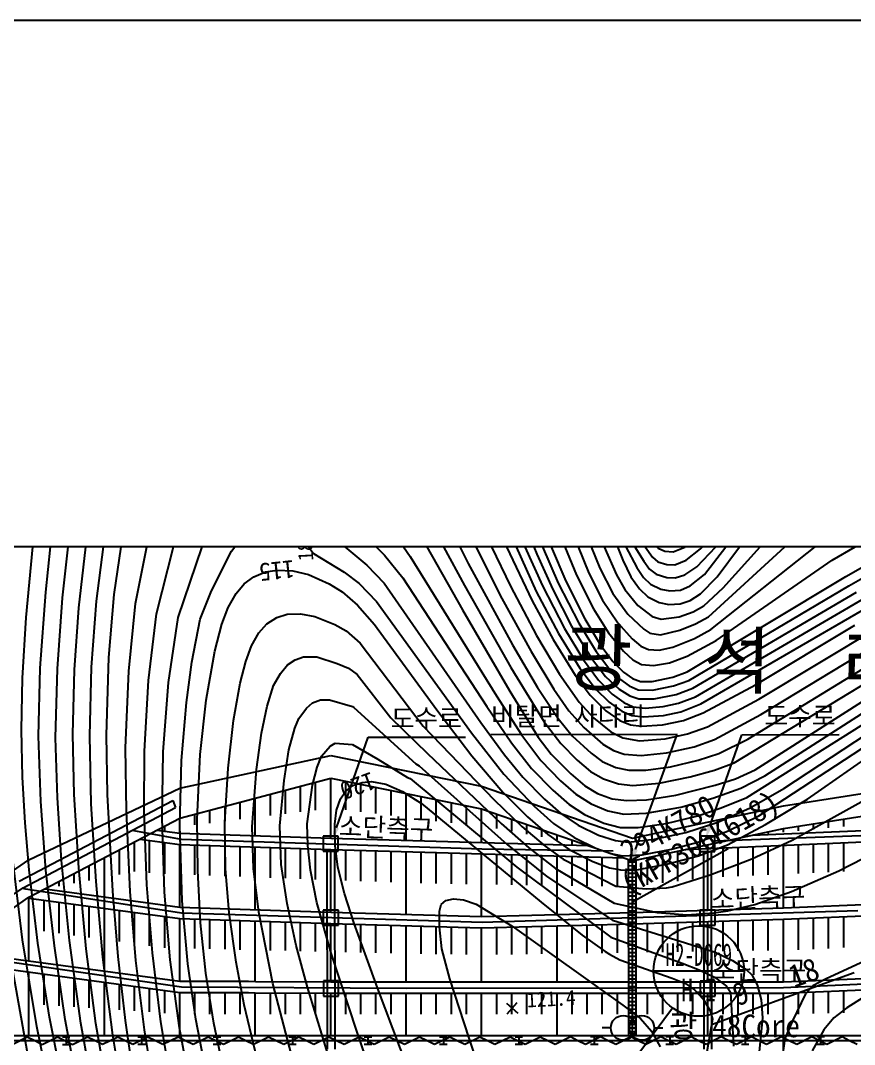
# Model space of a CAD drawing. Header units: millimetres. Extents: x 11366 to 12162, y 1103 to 1810.
# Drawn here: x 11845.7 to 11956.2, y 1483.3 to 1619.1 of the extents above; entities that cross this region are included whole.
import ezdxf
from ezdxf.enums import TextEntityAlignment as Align
from ezdxf.xclip import XClip

# ---------------------------------------------------------------- set-up
doc = ezdxf.new("R2010")
doc.units = ezdxf.units.MM
doc.header["$LTSCALE"] = 10
doc.header["$MEASUREMENT"] = 0
doc.header["$XCLIPFRAME"] = 2
for name, color, linetype in [('TN-TEXT', 3, 'Continuous'), ('TZ-BASE', 253, 'Continuous'), ('TZ-SYMB', 1, 'Continuous')]:
    doc.layers.add(name, color=color, linetype=linetype)
doc.layers.add('TX-PAPR', color=2, linetype='Continuous', plot=False)
doc.styles.add('GR', font='GulimChe.ttf')
doc.styles.add('HANA', font='GulimChe.ttf')
doc.styles.get("Standard").update_dxf_attribs({"font": 'GulimChe.ttf'})

# ---------------------------------------------------------------- blocks, each defined once
blk = doc.blocks.new('JD-FFCG5FXDGD4XFS')
at = {"layer": 'TZ-BASE'}
for p, q in [((442.93, 102.31, 108), (458.24, 72.81, 108)), ((443, 96.94, 109), (457.74, 69.87, 109)), ((441.6, 94.49, 110), (457.48, 66.68, 110)), ((489.53, 71.34, 94), (497.39, 81.5, 94)), ((399.63, 65.64, 105), (401, 80.35, 105)), ((445.69, 80.56, 111), (450.54, 73.75, 111)), ((464.53, 80.85, 102), (467.31, 74.02, 102)), ((491.22, 71.02, 95), (498.05, 80.21, 95)), ((402.23, 69.02, 106), (403.34, 79.74, 106)), ((459.12, 79.6, 106), (463.83, 69.78, 106)), ((492.03, 69.58, 96), (500.52, 79.02, 96)), ((404.44, 68.23, 107), (405.6, 78.67, 107)), ((419.79, 65.65, 113), (423.8, 77.49, 113)), ((426.86, 74.44, 114), (429.78, 78.18, 114)), ((457.97, 77.52, 107), (462.7, 68.14, 107)), ((462.97, 78.48, 104), (467.25, 69.11, 104)), ((464.38, 78.06, 103), (468.05, 69.85, 103)), ((469.85, 77.82, 99), (472.57, 71.27, 99)), ((471.51, 78.08, 98), (474.22, 71.53, 98)), ((473.15, 78.37, 97), (475.68, 72.2, 97)), ((476.58, 78.47, 95), (478.73, 73.25, 95)), ((406.61, 66.94, 108), (407.74, 76.77, 108)), ((408.98, 67.82, 109), (410.19, 77.31, 109)), ((411.31, 68.69, 110), (412.51, 77.11, 110)), ((414.14, 67.48, 111), (415.91, 76.37, 111)), ((435.7, 76.78, 114), (437.71, 74.14, 114)), ((440.46, 76.17, 113), (444.78, 72.56, 113)), ((443.96, 77.1, 112), (447.13, 73.9, 112)), ((462.78, 76.05, 105), (466.72, 67.84, 105)), ((467.57, 76.13, 101), (470.14, 70.21, 101)), ((468.46, 76.77, 100), (471.15, 70.44, 100)), ((480.36, 76.79, 92), (482.67, 73.65, 92)), ((481.33, 77.01, 91), (483.4, 74.83, 91)), ((486.93, 74.95, 91), (488.87, 76.37, 91)), ((489.03, 74.76, 92), (491.17, 76.98, 92)), ((490.08, 65.73, 97), (502.08, 76.75, 97)), ((506.46, 73.23, 99), (511.55, 76.19, 99)), ((416.92, 66.14, 112), (419.22, 75.2, 112)), ((476.18, 75.18, 96), (477.9, 71.29, 96)), ((478.83, 75.53, 94), (480.58, 72.25, 94)), ((479.69, 75.98, 93), (481.51, 73.09, 93)), ((483.4, 74.83, 91), (484.28, 74.44, 91)), ((485.4, 74.36, 91), (486.93, 74.95, 91)), ((487.1, 73.23, 92), (489.03, 74.76, 92)), ((488.52, 72.37, 93), (491.08, 75.03, 93)), ((490.4, 64.06, 98), (504.34, 75.11, 98)), ((508.27, 71.06, 100), (515.73, 75.34, 100)), ((424.21, 69.18, 114), (426.86, 74.44, 114)), ((437.71, 74.14, 114), (441.78, 71.65, 114)), ((447.13, 73.9, 112), (449.56, 70.92, 112)), ((450.54, 73.75, 111), (461.98, 55.24, 111)), ((467.31, 74.02, 102), (469.42, 69.34, 102)), ((482.67, 73.65, 92), (483.35, 73.03, 92)), ((484.28, 74.44, 91), (485.4, 74.36, 91)), ((508.67, 69.86, 101), (515.13, 73.56, 101)), ((444.78, 72.56, 113), (447.09, 70.21, 113)), ((458.24, 72.81, 108), (464.09, 62.02, 108)), ((475.68, 72.2, 97), (477.41, 68.81, 97)), ((478.73, 73.25, 95), (479.79, 71.02, 95)), ((480.58, 72.25, 94), (481.46, 70.96, 94)), ((481.51, 73.09, 93), (482.27, 72.07, 93)), ((482.27, 72.07, 93), (483.15, 71.39, 93)), ((483.35, 73.03, 92), (484.53, 72.69, 92)), ((484.53, 72.69, 92), (485.63, 72.64, 92)), ((485.63, 72.64, 92), (487.1, 73.23, 92)), ((486.95, 71.31, 93), (488.52, 72.37, 93)), ((491.07, 62.6, 99), (506.46, 73.23, 99)), ((428.51, 70.09, 115), (429.79, 71.04, 115)), ((429.79, 71.04, 115), (431.35, 71.7, 115)), ((431.35, 71.7, 115), (432.89, 71.92, 115)), ((432.89, 71.92, 115), (434.97, 71.85, 115)), ((434.97, 71.85, 115), (437.07, 71.34, 115)), ((437.07, 71.34, 115), (439.79, 70.11, 115)), ((441.78, 71.65, 114), (443.77, 70.17, 114)), ((449.56, 70.92, 112), (460.68, 53.84, 112)), ((472.57, 71.27, 99), (474.82, 66.79, 99)), ((474.22, 71.53, 98), (476.04, 67.95, 98)), ((477.9, 71.29, 96), (478.98, 69.36, 96)), ((479.79, 71.02, 95), (480.95, 69.43, 95)), ((481.46, 70.96, 94), (482.4, 70.06, 94)), ((483.15, 71.39, 93), (484.57, 70.94, 93)), ((484.57, 70.94, 93), (485.65, 70.9, 93)), ((485.65, 70.9, 93), (486.95, 71.31, 93)), ((487.23, 58.45, 100), (508.27, 71.06, 100)), ((487.66, 69.84, 94), (489.53, 71.34, 94)), ((489.03, 68.8, 95), (491.22, 71.02, 95)), ((427.46, 68.83, 115), (428.51, 70.09, 115)), ((439.79, 70.11, 115), (441.51, 69.04, 115)), ((443.77, 70.17, 114), (446.09, 67.78, 114)), ((447.09, 70.21, 113), (459.89, 51.74, 113)), ((457.74, 69.87, 109), (463.87, 59.02, 109)), ((463.83, 69.78, 106), (467.29, 63.25, 106)), ((468.05, 69.85, 103), (470.97, 64.19, 103)), ((469.42, 69.34, 102), (471.93, 64.51, 102)), ((470.14, 70.21, 101), (472.88, 64.87, 101)), ((471.15, 70.44, 100), (473.68, 65.47, 100)), ((478.98, 69.36, 96), (480.7, 67.24, 96)), ((480.95, 69.43, 95), (482.03, 68.4, 95)), ((482.4, 70.06, 94), (483.74, 69.4, 94)), ((483.74, 69.4, 94), (484.94, 69.16, 94)), ((484.94, 69.16, 94), (486.37, 69.28, 94)), ((486.37, 69.28, 94), (487.66, 69.84, 94)), ((487.45, 57.29, 101), (508.67, 69.86, 101)), ((489.44, 67.21, 96), (492.03, 69.58, 96)), ((401.5, 58.92, 106), (402.23, 69.02, 106)), ((403.77, 58.82, 107), (404.44, 68.23, 107)), ((410.59, 60.34, 110), (411.31, 68.69, 110)), ((422.72, 65.42, 114), (424.21, 69.18, 114)), ((426.4, 66.97, 115), (427.46, 68.83, 115)), ((441.51, 69.04, 115), (443.53, 67.28, 115)), ((462.7, 68.14, 107), (466.55, 61.12, 107)), ((467.25, 69.11, 104), (470.19, 63.53, 104)), ((476.04, 67.95, 98), (478.05, 64.92, 98)), ((477.41, 68.81, 97), (479.37, 66.08, 97)), ((482.03, 68.4, 95), (483.55, 67.64, 95)), ((486.34, 67.44, 95), (487.63, 67.88, 95)), ((487.63, 67.88, 95), (489.03, 68.8, 95)), ((488.01, 56.27, 102), (509.67, 69.02, 102)), ((488.36, 55.14, 103), (511.5, 68.66, 103)), ((489.07, 54.19, 104), (513.93, 68.65, 104)), ((406.03, 58.72, 108), (406.61, 66.94, 108)), ((408.3, 59.05, 109), (408.98, 67.82, 109)), ((413.24, 58.53, 111), (414.14, 67.48, 111)), ((425.55, 64.77, 115), (426.4, 66.97, 115)), ((443.53, 67.28, 115), (445.81, 64.71, 115)), ((446.09, 67.78, 114), (458.66, 50.35, 114)), ((457.48, 66.68, 110), (463.72, 55.89, 110)), ((466.72, 67.84, 105), (469.48, 62.73, 105)), ((474.82, 66.79, 99), (476.83, 63.6, 99)), ((480.7, 67.24, 96), (482.61, 65.79, 96)), ((483.55, 67.64, 95), (484.8, 67.36, 95)), ((484.8, 67.36, 95), (486.34, 67.44, 95)), ((488.04, 66.4, 96), (489.44, 67.21, 96)), ((399.15, 57.62, 105), (399.63, 65.64, 105)), ((415.85, 57.3, 112), (416.92, 66.14, 112)), ((418.51, 57.01, 113), (419.79, 65.65, 113)), ((421.61, 59.73, 114), (422.72, 65.42, 114)), ((431.53, 64.79, 116), (432.85, 65.66, 116)), ((432.85, 65.66, 116), (434.22, 66.09, 116)), ((434.22, 66.09, 116), (436.01, 66.15, 116)), ((436.01, 66.15, 116), (437.91, 65.78, 116)), ((437.91, 65.78, 116), (440.53, 64.7, 116)), ((473.68, 65.47, 100), (475.72, 62.06, 100)), ((479.37, 66.08, 97), (481.5, 64.09, 97)), ((482.61, 65.79, 96), (483.78, 65.43, 96)), ((483.78, 65.43, 96), (486.18, 65.75, 96)), ((486.18, 65.75, 96), (488.04, 66.4, 96)), ((488.37, 64.79, 97), (490.08, 65.73, 97)), ((424.65, 61.16, 115), (425.55, 64.77, 115)), ((430.49, 63.6, 116), (431.53, 64.79, 116)), ((440.53, 64.7, 116), (442.04, 63.87, 116)), ((442.04, 63.87, 116), (443.9, 62.25, 116)), ((445.81, 64.71, 115), (454.06, 53.4, 115)), ((470.97, 64.19, 103), (473.52, 60.01, 103)), ((471.93, 64.51, 102), (474.57, 60.25, 102)), ((472.88, 64.87, 101), (475.18, 61.13, 101)), ((478.05, 64.92, 98), (479.95, 62.83, 98)), ((481.5, 64.09, 97), (482.28, 63.57, 97)), ((483.73, 63.35, 97), (486.26, 63.95, 97)), ((486.26, 63.95, 97), (488.37, 64.79, 97)), ((488.21, 62.88, 98), (490.4, 64.06, 98)), ((496.3, 56.7, 105), (509.45, 64.64, 105)), ((496.73, 54.83, 106), (512.78, 64.47, 106)), ((429.48, 61.88, 116), (430.49, 63.6, 116)), ((467.29, 63.25, 106), (470.32, 58.15, 106)), ((469.48, 62.73, 105), (472.39, 58.02, 105)), ((470.19, 63.53, 104), (473.02, 58.94, 104)), ((476.83, 63.6, 99), (478.82, 61.2, 99)), ((479.95, 62.83, 98), (481.1, 61.83, 98)), ((482.28, 63.57, 97), (483.73, 63.35, 97)), ((485.34, 61.7, 98), (488.21, 62.88, 98)), ((487.23, 60.51, 99), (491.07, 62.6, 99)), ((497.03, 52.79, 107), (514.2, 63.21, 107)), ((423.5, 54.7, 115), (424.65, 61.16, 115)), ((428.73, 59.83, 116), (429.48, 61.88, 116)), ((443.9, 62.25, 116), (452.26, 51.26, 116)), ((464.09, 62.02, 108), (467.43, 56.37, 108)), ((466.55, 61.12, 107), (469.59, 56.16, 107)), ((475.18, 61.13, 101), (476.85, 58.92, 101)), ((475.72, 62.06, 100), (477.41, 59.79, 100)), ((478.82, 61.2, 99), (480.06, 60.05, 99)), ((481.1, 61.83, 98), (482.1, 61.4, 98)), ((482.1, 61.4, 98), (483.52, 61.32, 98)), ((483.52, 61.32, 98), (485.34, 61.7, 98)), ((493.49, 46.36, 109), (518.12, 61.36, 109)), ((495.28, 49.52, 108), (515.13, 61.66, 108)), ((410.3, 50.06, 110), (410.59, 60.34, 110)), ((420.88, 54.38, 114), (421.61, 59.73, 114)), ((428.01, 56.93, 116), (428.73, 59.83, 116)), ((434.29, 59.35, 117), (435.27, 60.04, 117)), ((435.27, 60.04, 117), (436.4, 60.41, 117)), ((436.4, 60.41, 117), (438.15, 60.41, 117)), ((438.15, 60.41, 117), (440.87, 59.53, 117)), ((473.52, 60.01, 103), (475.48, 57.35, 103)), ((474.57, 60.25, 102), (476.44, 57.82, 102)), ((477.41, 59.79, 100), (478.81, 58.38, 100)), ((480.06, 60.05, 99), (481.21, 59.42, 99)), ((484.9, 59.63, 99), (487.23, 60.51, 99)), ((401.28, 49.93, 106), (401.5, 58.92, 106)), ((403.54, 49.68, 107), (403.77, 58.82, 107)), ((405.8, 50.18, 108), (406.03, 58.72, 108)), ((408.06, 49.94, 109), (408.3, 59.05, 109)), ((412.82, 48.38, 111), (413.24, 58.53, 111)), ((433.34, 58.22, 117), (434.29, 59.35, 117)), ((440.87, 59.53, 117), (442.36, 58.92, 117)), ((442.36, 58.92, 117), (443.52, 58.07, 117)), ((463.87, 59.02, 109), (468.3, 51.83, 109)), ((473.02, 58.94, 104), (475.1, 56.19, 104)), ((476.85, 58.92, 101), (478.26, 57.5, 101)), ((478.81, 58.38, 100), (480, 57.56, 100)), ((481.21, 59.42, 99), (482.78, 59.26, 99)), ((482.78, 59.26, 99), (484.9, 59.63, 99)), ((485.35, 57.75, 100), (487.23, 58.45, 100)), ((399, 50.74, 105), (399.15, 57.62, 105)), ((415.3, 47.92, 112), (415.85, 57.3, 112)), ((432.41, 56.61, 117), (433.34, 58.22, 117)), ((443.52, 58.07, 117), (447.97, 52.33, 117)), ((470.32, 58.15, 106), (472.92, 54.41, 106)), ((472.39, 58.02, 105), (474.41, 55.35, 105)), ((475.48, 57.35, 103), (477.32, 55.48, 103)), ((476.44, 57.82, 102), (478.24, 56.13, 102)), ((478.26, 57.5, 101), (479.54, 56.57, 101)), ((480, 57.56, 100), (481.08, 57.18, 100)), ((481.08, 57.18, 100), (482.59, 57.14, 100)), ((482.59, 57.14, 100), (485.35, 57.75, 100)), ((485.45, 56.57, 101), (487.45, 57.29, 101)), ((417.79, 47.84, 113), (418.51, 57.01, 113)), ((427.12, 51.97, 116), (428.01, 56.93, 116)), ((431.57, 53.89, 117), (432.41, 56.61, 117)), ((463.72, 55.89, 110), (467.5, 49.8, 110)), ((467.43, 56.37, 108), (470.13, 52.26, 108)), ((469.59, 56.16, 107), (471.56, 53.29, 107)), ((475.1, 56.19, 104), (476.9, 54.4, 104)), ((478.24, 56.13, 102), (479.63, 55.27, 102)), ((479.54, 56.57, 101), (480.77, 56.07, 101)), ((480.77, 56.07, 101), (482.66, 56, 101)), ((482.66, 56, 101), (485.45, 56.57, 101)), ((485.77, 55.43, 102), (488.01, 56.27, 102)), ((489.35, 53.01, 105), (496.3, 56.7, 105)), ((420.22, 46.69, 114), (420.88, 54.38, 114)), ((422.71, 47.5, 115), (423.5, 54.7, 115)), ((436.78, 53.62, 118), (437.57, 54.33, 118)), ((437.57, 54.33, 118), (438.64, 54.74, 118)), ((438.64, 54.74, 118), (439.84, 54.71, 118)), ((439.84, 54.71, 118), (442.87, 53.84, 118)), ((461.98, 55.24, 111), (465.34, 50.05, 111)), ((472.92, 54.41, 106), (474.83, 52.34, 106)), ((474.41, 55.35, 105), (476.47, 53.28, 105)), ((476.9, 54.4, 104), (478.58, 53.21, 104)), ((477.32, 55.48, 103), (478.86, 54.37, 103)), ((478.86, 54.37, 103), (480.1, 53.82, 103)), ((479.63, 55.27, 102), (480.82, 54.86, 102)), ((480.82, 54.86, 102), (482.88, 54.85, 102)), ((482.88, 54.85, 102), (485.77, 55.43, 102)), ((484.06, 53.86, 103), (486.1, 54.3, 103)), ((486.1, 54.3, 103), (488.36, 55.14, 103)), ((489.95, 51.17, 106), (496.73, 54.83, 106)), ((496.24, 45.46, 110), (510.9, 54.77, 110)), ((497.53, 44.67, 111), (513.02, 54.58, 111)), ((430.82, 50.32, 117), (431.57, 53.89, 117)), ((435.77, 52.27, 118), (436.78, 53.62, 118)), ((442.87, 53.84, 118), (443.08, 53.7, 118)), ((443.08, 53.7, 118), (451.28, 46.23, 118)), ((454.06, 53.4, 115), (458.7, 47.3, 115)), ((460.68, 53.84, 112), (463.96, 49.04, 112)), ((471.56, 53.29, 107), (473.53, 51.04, 107)), ((476.47, 53.28, 105), (478.31, 51.99, 105)), ((478.58, 53.21, 104), (479.9, 52.67, 104)), ((480.1, 53.82, 103), (481.67, 53.64, 103)), ((481.67, 53.64, 103), (484.06, 53.86, 103)), ((484.09, 52.67, 104), (486.42, 53.16, 104)), ((486.42, 53.16, 104), (489.07, 54.19, 104)), ((486.76, 51.98, 105), (489.35, 53.01, 105)), ((495.17, 41.8, 112), (514.32, 53.88, 112)), ((426.41, 45.68, 116), (427.12, 51.97, 116)), ((435.24, 50.98, 118), (435.77, 52.27, 118)), ((447.97, 52.33, 117), (452.82, 47.63, 117)), ((459.89, 51.74, 113), (463.02, 47.46, 113)), ((468.3, 51.83, 109), (470.48, 48.94, 109)), ((470.13, 52.26, 108), (472.02, 49.96, 108)), ((474.83, 52.34, 106), (477.11, 50.49, 106)), ((478.31, 51.99, 105), (479.74, 51.42, 105)), ((479.9, 52.67, 104), (481.48, 52.46, 104)), ((481.48, 52.46, 104), (484.09, 52.67, 104)), ((483.99, 51.43, 105), (486.76, 51.98, 105)), ((490.86, 49.45, 107), (497.03, 52.79, 107)), ((500.08, 42.96, 113), (513.19, 51.64, 113)), ((399.13, 44.5, 105), (399, 50.74, 105)), ((430.16, 45.48, 117), (430.82, 50.32, 117)), ((434.47, 48.09, 118), (435.24, 50.98, 118)), ((452.26, 51.26, 116), (461.68, 41.47, 116)), ((458.66, 50.35, 114), (462.96, 44.88, 114)), ((473.53, 51.04, 107), (476.05, 48.87, 107)), ((477.11, 50.49, 106), (478.73, 49.67, 106)), ((479.74, 51.42, 105), (481.21, 51.23, 105)), ((481.21, 51.23, 105), (483.99, 51.43, 105)), ((487.27, 50.22, 106), (489.95, 51.17, 106)), ((496.74, 39.36, 114), (513.68, 50.42, 114)), ((401.56, 41.27, 106), (401.28, 49.93, 106)), ((403.77, 41.72, 107), (403.54, 49.68, 107)), ((405.98, 42.16, 108), (405.8, 50.18, 108)), ((408.27, 40.93, 109), (408.06, 49.94, 109)), ((410.43, 42.17, 110), (410.3, 50.06, 110)), ((439.95, 48.6, 119), (440.57, 49, 119)), ((440.57, 49, 119), (442.88, 48.81, 119)), ((440.78, 37.78), (444.97, 49.76)), ((444.97, 49.76), (457.88, 49.78)), ((485.9, 50.12), (461.23, 50.08)), ((463.96, 49.04, 112), (466.6, 45.63, 112)), ((465.34, 50.05, 111), (467.84, 46.68, 111)), ((467.5, 49.8, 110), (469.22, 47.54, 110)), ((470.48, 48.94, 109), (472.67, 46.73, 109)), ((472.02, 49.96, 108), (474.5, 47.66, 108)), ((476.05, 48.87, 107), (477.47, 48.02, 107)), ((478.73, 49.67, 106), (480.93, 49.3, 106)), ((480.38, 34.87), (485.9, 50.12)), ((480.93, 49.3, 106), (484.35, 49.58, 106)), ((484.35, 49.58, 106), (487.27, 50.22, 106)), ((488.16, 48.52, 107), (490.86, 49.45, 107)), ((490.31, 38.13), (494.5, 50.11)), ((491.46, 47.61, 108), (495.28, 49.52, 108)), ((494.5, 50.11), (507.41, 50.13)), ((412.92, 39.95, 111), (412.82, 48.38, 111)), ((415.29, 39.97, 112), (415.3, 47.92, 112)), ((417.66, 39.05, 113), (417.79, 47.84, 113)), ((433.81, 44.03, 118), (434.47, 48.09, 118)), ((438.79, 47.27, 119), (439.95, 48.6, 119)), ((442.88, 48.81, 119), (446.24, 46.87, 119)), ((452.82, 47.63, 117), (462.61, 38.35, 117)), ((469.22, 47.54, 110), (471.81, 44.93, 110)), ((474.5, 47.66, 108), (475.98, 46.56, 108)), ((477.47, 48.02, 107), (478.91, 47.51, 107)), ((478.91, 47.51, 107), (481.16, 47.34, 107)), ((481.16, 47.34, 107), (484.52, 47.69, 107)), ((484.52, 47.69, 107), (488.16, 48.52, 107)), ((488.72, 46.72, 108), (491.46, 47.61, 108)), ((503.2, 41.57, 115), (513.6, 48.84, 115)), ((420, 43.02), (440, 47.35)), ((420, 43.02), (440, 47.35)), ((420.02, 38.08, 114), (420.22, 46.69, 114)), ((422.32, 38.92, 115), (422.71, 47.5, 115)), ((438.21, 45.8, 119), (438.79, 47.27, 119)), ((440, 47.35), (460, 43.28)), ((440, 47.35), (460, 43.28)), ((446.24, 46.87, 119), (450.18, 44.44, 119)), ((451.28, 46.23, 118), (451.73, 45.99, 118)), ((458.7, 47.3, 115), (462.83, 42.5, 115)), ((463.02, 47.46, 113), (465.47, 44.46, 113)), ((467.84, 46.68, 111), (470.46, 44, 111)), ((472.67, 46.73, 109), (474.44, 45.24, 109)), ((475.98, 46.56, 108), (477.79, 45.74, 108)), ((485.03, 45.85, 108), (488.72, 46.72, 108)), ((490.86, 45.39, 109), (493.49, 46.36, 109)), ((425.97, 38.49, 116), (426.41, 45.68, 116)), ((429.61, 37.9, 117), (430.16, 45.48, 117)), ((437.6, 43.42, 119), (438.21, 45.8, 119)), ((451.73, 45.99, 118), (463.4, 35.57, 118)), ((462.96, 44.88, 114), (466.96, 40.65, 114)), ((466.6, 45.63, 112), (469.44, 42.74, 112)), ((471.81, 44.93, 110), (473.67, 43.31, 110)), ((474.44, 45.24, 109), (476.14, 44.24, 109)), ((477.79, 45.74, 108), (479.5, 45.41, 108)), ((479.5, 45.41, 108), (481.75, 45.41, 108)), ((481.75, 45.41, 108), (485.03, 45.85, 108)), ((487.65, 44.51, 109), (490.86, 45.39, 109)), ((493.65, 44.25, 110), (496.24, 45.46, 110)), ((501.16, 36.13, 116), (518.31, 45.69, 116)), ((399.49, 38.43, 105), (399.13, 44.5, 105)), ((420, 39.04), (440, 44.34)), ((433.25, 38.03, 118), (433.81, 44.03, 118)), ((438, 40.12), (438, 43.81)), ((440, 36.41), (440, 44.34)), ((440, 44.34), (460, 40.29)), ((442, 40.13), (442, 43.93)), ((442.92, 43.36, 120), (444.15, 43.79, 120)), ((444, 39.88), (444, 43.53)), ((444.15, 43.79, 120), (445.41, 43.89, 120)), ((445.41, 43.89, 120), (447.29, 43.53, 120)), ((447.29, 43.53, 120), (449.5, 42.59, 120)), ((450.18, 44.44, 119), (450.52, 44.28, 119)), ((450.52, 44.28, 119), (464.66, 32.54, 119)), ((465.47, 44.46, 113), (468.33, 41.57, 113)), ((470.46, 44, 111), (472.47, 42.22, 111)), ((476.14, 44.24, 109), (478.13, 43.58, 109)), ((478.13, 43.58, 109), (480.06, 43.39, 109)), ((480.06, 43.39, 109), (483.54, 43.69, 109)), ((483.54, 43.69, 109), (487.65, 44.51, 109)), ((490.96, 43.42, 110), (493.65, 44.25, 110)), ((494.36, 43.02, 111), (497.53, 44.67, 111)), ((500, 40.66), (520, 43.81)), ((500, 40.66), (520, 43.81)), ((400, 33.53), (420, 43.02)), ((400, 33.53), (420, 43.02)), ((406.6, 32.47, 108), (405.98, 42.16, 108)), ((411.11, 29.38, 110), (410.43, 42.17, 110)), ((432, 39.38), (432, 42.22)), ((434, 39.63), (434, 42.75)), ((436, 39.88), (436, 43.28)), ((436.9, 38.31, 119), (437.6, 43.42, 119)), ((441.28, 41.62, 120), (441.95, 42.58, 120)), ((441.95, 42.58, 120), (442.92, 43.36, 120)), ((446, 39.64), (446, 43.12)), ((448, 39.4), (448, 42.72)), ((449.5, 42.59, 120), (452.04, 40.98, 120)), ((450, 36.12), (450, 42.31)), ((460, 43.28), (480, 36.4)), ((460, 43.28), (480, 36.4)), ((462.83, 42.5, 115), (466.07, 39.24, 115)), ((469.44, 42.74, 112), (471.59, 40.85, 112)), ((472.47, 42.22, 111), (474.5, 40.93, 111)), ((473.67, 43.31, 110), (475.37, 42.31, 110)), ((475.37, 42.31, 110), (477.3, 41.62, 110)), ((481.84, 41.46, 110), (485.74, 42.09, 110)), ((485.74, 42.09, 110), (490.96, 43.42, 110)), ((490.65, 41.69, 111), (494.36, 43.02, 111)), ((495.52, 40.37, 113), (500.08, 42.96, 113)), ((398.7, 30.69), (419.09, 41.38)), ((402.26, 32.17, 106), (401.56, 41.27, 106)), ((404.33, 33.43, 107), (403.77, 41.72, 107)), ((408.9, 30.66, 109), (408.27, 40.93, 109)), ((419.09, 41.38), (419.45, 40.44)), ((428, 38.89), (428, 41.16)), ((430, 36.72), (430, 41.69)), ((440.76, 40.1, 120), (441.28, 41.62, 120)), ((452, 38.91), (452, 41.91)), ((452.04, 40.98, 120), (467.91, 27.91, 120)), ((454, 38.66), (454, 41.5)), ((456, 38.42), (456, 41.1)), ((461.68, 41.47, 116), (465.33, 37.92, 116)), ((468.33, 41.57, 113), (470.48, 39.67, 113)), ((471.59, 40.85, 112), (473.64, 39.52, 112)), ((474.5, 40.93, 111), (476.72, 40.01, 111)), ((477.3, 41.62, 110), (479.27, 41.37, 110)), ((479.27, 41.37, 110), (481.84, 41.46, 110)), ((486.41, 40.52, 111), (490.65, 41.69, 111)), ((491.77, 40.4, 112), (495.17, 41.8, 112)), ((497.64, 38.2, 115), (503.2, 41.57, 115)), ((500, 37.66), (520, 40.8)), ((399.22, 29.83), (419.45, 40.44)), ((413.42, 29.34, 111), (412.92, 39.95, 111)), ((415.64, 30.19, 112), (415.29, 39.97, 112)), ((422, 38.14), (422, 39.57)), ((424, 38.39), (424, 40.1)), ((426, 38.64), (426, 40.63)), ((440.53, 38.24, 120), (440.76, 40.1, 120)), ((458, 38.17), (458, 40.69)), ((460, 35.83), (460, 40.29)), ((460, 40.29), (480, 33.4)), ((462, 37.69), (462, 39.6)), ((466.96, 40.65, 114), (469.54, 38.35, 114)), ((470.48, 39.67, 113), (472.79, 38.1, 113)), ((473.64, 39.52, 112), (476.19, 38.36, 112)), ((476.72, 40.01, 111), (478.86, 39.58, 111)), ((478.86, 39.58, 111), (481.81, 39.7, 111)), ((480, 36.4), (500, 40.66)), ((480, 36.4), (500, 40.66)), ((481.81, 39.7, 111), (486.41, 40.52, 111)), ((484.48, 38.35, 112), (488.64, 39.37, 112)), ((488.64, 39.37, 112), (491.77, 40.4, 112)), ((491.33, 38.53, 113), (495.52, 40.37, 113)), ((400.04, 32.19, 105), (399.49, 38.43, 105)), ((400, 28.55), (420, 39.04)), ((417.98, 29.23, 113), (417.66, 39.05, 113)), ((420, 37.04), (420, 39.04)), ((420.32, 28.1, 114), (420.02, 38.08, 114)), ((422.38, 32.04, 115), (422.32, 38.92, 115)), ((426.07, 32.36, 116), (425.97, 38.49, 116)), ((433.45, 32.89, 118), (433.25, 38.03, 118)), ((436.95, 35.41, 119), (436.9, 38.31, 119)), ((440.58, 35.4, 120), (440.53, 38.24, 120)), ((462.61, 38.35, 117), (466.27, 35.11, 117)), ((464, 37.31), (464, 38.91)), ((466, 36.94), (466, 38.22)), ((466.07, 39.24, 115), (468.78, 36.87, 115)), ((469.54, 38.35, 114), (472.29, 36.48, 114)), ((472.79, 38.1, 113), (475.5, 36.78, 113)), ((476.19, 38.36, 112), (478.43, 37.8, 112)), ((480.75, 37.79, 112), (484.48, 38.35, 112)), ((487.07, 37.16, 113), (491.33, 38.53, 113)), ((492.57, 35.52, 115), (497.64, 38.2, 115)), ((492.61, 37.34, 114), (496.74, 39.36, 114)), ((504, 37.55), (504, 38.29)), ((506, 37.74), (506, 38.6)), ((508, 37.92), (508, 38.92)), ((413.85, 37.4), (420.16, 36.24)), ((416.97, 37.45), (420, 37.04)), ((418, 37.31), (418, 37.99)), ((420, 37.04), (440, 36.41)), ((429.78, 32.38, 117), (429.61, 37.9, 117)), ((441, 36.66), (439, 36.66)), ((439, 36.66), (439, 34.66)), ((441, 34.66), (441, 36.66)), ((465.33, 37.92, 116), (468.44, 35.31, 116)), ((468, 36.57), (468, 37.53)), ((468.78, 36.87, 115), (471.6, 34.91, 115)), ((470, 36.19), (470, 36.84)), ((475.5, 36.78, 113), (477.76, 36.08, 113)), ((478.43, 37.8, 112), (480.75, 37.79, 112)), ((480, 33.4), (500, 37.66)), ((482.93, 36.26, 113), (487.07, 37.16, 113)), ((488.65, 35.85, 114), (492.61, 37.34, 114)), ((490.91, 36.03), (520.17, 37.11)), ((495.88, 36.78), (520, 37.82)), ((496, 36.79), (496, 36.81)), ((498, 36.99), (498, 37.23)), ((500, 37.18), (500, 37.66)), ((502, 37.36), (502, 37.97)), ((399.17, 22.92, 104), (397.55, 36.13, 104)), ((414, 31.97), (414, 35.89)), ((414.7, 36.26), (420, 35.54)), ((416, 31.81), (416, 36.08)), ((418, 31.65), (418, 35.81)), ((420, 27.23), (420, 35.54)), ((420, 35.54), (440, 34.91)), ((420.16, 36.24), (460.05, 34.99)), ((422, 31.51), (422, 35.47)), ((424, 31.43), (424, 35.41)), ((426, 31.36), (426, 35.35)), ((437.31, 32.16, 119), (436.95, 35.41, 119)), ((440, 36.41), (474.13, 35.42)), ((440.96, 32.57, 120), (440.58, 35.4, 120)), ((463.4, 35.57, 118), (468.64, 31.32, 118)), ((468.44, 35.31, 116), (470.8, 33.59, 116)), ((472, 35.48), (472, 36.16)), ((472.29, 36.48, 114), (475.15, 35.05, 114)), ((474, 35.42), (474, 35.47)), ((477.76, 36.08, 113), (479.44, 35.88, 113)), ((479.44, 35.88, 113), (482.93, 36.26, 113)), ((485.15, 34.92, 114), (488.65, 35.85, 114)), ((487.06, 34.9), (520, 36.32)), ((488.77, 34.07, 115), (492.57, 35.52, 115)), ((490.92, 36.64), (488.92, 36.64)), ((488.92, 36.64), (488.92, 34.64)), ((490, 26.84), (490, 35.53)), ((490.92, 34.64), (490.92, 36.64)), ((495.8, 33.65, 116), (501.16, 36.13, 116)), ((498, 31.53), (498, 35.37)), ((500, 27.15), (500, 35.46)), ((502, 31.71), (502, 35.55)), ((504, 31.8), (504, 35.63)), ((506, 31.88), (506, 35.72)), ((508, 31.97), (508, 35.81)), ((412, 31.58), (412, 34.84)), ((428, 31.29), (428, 35.29)), ((430, 26.91), (430, 35.22)), ((432, 31.14), (432, 35.16)), ((434, 31.07), (434, 35.1)), ((436, 30.99), (436, 35.03)), ((438, 30.92), (438, 34.97)), ((439, 34.66), (441, 34.66)), ((439.49, 34.66), (439.54, 8.44)), ((440, 26.6), (440, 34.91)), ((440, 34.91), (478.89, 33.78)), ((440.49, 34.66), (440.54, 8.44)), ((442, 30.77), (442, 34.85)), ((444, 30.7), (444, 34.79)), ((446, 30.63), (446, 34.73)), ((448, 30.55), (448, 34.68)), ((450, 26.31), (450, 34.62)), ((452, 30.41), (452, 34.56)), ((454, 30.37), (454, 34.5)), ((456, 30.34), (456, 34.44)), ((458, 30.31), (458, 34.39)), ((460, 26.02), (460, 34.33)), ((460.05, 34.99), (477.42, 34.7)), ((462, 30.25), (462, 34.27)), ((464, 30.22), (464, 34.21)), ((466, 30.18), (466, 34.15)), ((466.27, 35.11, 117), (469.81, 32.38, 117)), ((468, 30.15), (468, 34.1)), ((470, 26.27), (470, 34.04)), ((471.6, 34.91, 115), (474.73, 33.31, 115)), ((472, 30.09), (472, 33.98)), ((475.15, 35.05, 114), (477.12, 34.36, 114)), ((477.12, 34.36, 114), (478.67, 34.07, 114)), ((478.67, 34.07, 114), (481.26, 34.2, 114)), ((481.26, 34.2, 114), (485.15, 34.92, 114)), ((484, 30.45), (484, 34.25)), ((484.52, 32.94, 115), (488.77, 34.07, 115)), ((486, 30.7), (486, 34.68)), ((488, 30.94), (488, 35.1)), ((488.92, 34.64), (490.92, 34.64)), ((489.41, 34.64), (489.46, 8.44)), ((490.41, 34.64), (490.46, 8.44)), ((492, 31.27), (492, 35.12)), ((494, 31.36), (494, 35.2)), ((496, 31.45), (496, 35.29)), ((507.33, 32.07, 117), (512.27, 34.59, 117)), ((380, 19.72), (400, 33.53)), ((380, 19.72), (400, 33.53)), ((405.39, 22.83, 107), (404.33, 33.43, 107)), ((408, 30.8), (408, 32.74)), ((410, 18.78), (410, 33.79)), ((434.22, 27.75, 118), (433.45, 32.89, 118)), ((470.8, 33.59, 116), (477.79, 30.02, 116)), ((474, 30.06), (474, 33.92)), ((474.73, 33.31, 115), (476.96, 32.48, 115)), ((476, 30.03), (476, 33.87)), ((478, 30), (478, 33.81)), ((479.5, 10.24), (479.47, 33.58)), ((479.47, 33.58), (480.47, 33.58)), ((479.47, 33.24), (480.47, 33.25)), ((479.47, 32.74), (480.47, 32.75)), ((480, 26.53), (480, 33.4)), ((480.3, 32.16, 115), (484.52, 32.94, 115)), ((480.5, 10.24), (480.47, 33.58)), ((482, 30.21), (482, 33.83)), ((490.29, 31.54, 116), (495.8, 33.65, 116)), ((401.19, 22.46, 105), (400.04, 32.19, 105)), ((403.37, 22.14, 106), (402.26, 32.17, 106)), ((406, 30.41), (406, 31.69)), ((407.61, 21.71, 108), (406.6, 32.47, 108)), ((422.75, 25.19, 115), (422.38, 32.04, 115)), ((426.56, 26.5, 116), (426.07, 32.36, 116)), ((430.48, 26.58, 117), (429.78, 32.38, 117)), ((438.18, 27.87, 119), (437.31, 32.16, 119)), ((441.85, 29.06, 120), (440.96, 32.57, 120)), ((464.66, 32.54, 119), (477.15, 23.28, 119)), ((468.64, 31.32, 118), (477.36, 25.52, 118)), ((469.81, 32.38, 117), (477.57, 27.77, 117)), ((476.96, 32.48, 115), (478, 32.27, 115)), ((478, 32.27, 115), (478.4, 32.19, 115)), ((478.4, 32.19, 115), (480.3, 32.16, 115)), ((479.47, 32.24), (480.47, 32.25)), ((479.47, 31.74), (480.47, 31.75)), ((479.47, 31.24), (480.47, 31.25)), ((485.27, 29.92, 116), (490.29, 31.54, 116)), ((501.09, 29.32, 117), (507.33, 32.07, 117)), ((404, 30.02), (404, 30.64)), ((409.81, 20.64, 109), (408.9, 30.66, 109)), ((416.36, 21.18, 112), (415.64, 30.19, 112)), ((477.79, 30.02, 116), (481.81, 29.69, 116)), ((479.47, 30.74), (480.47, 30.75)), ((479.47, 30.24), (480.47, 30.25)), ((484.52, 29.8, 116), (485.27, 29.92, 116)), ((379.08, 15.95), (399.22, 29.83)), ((380, 14.76), (400, 28.55)), ((399.28, 29.74), (420.24, 26.5)), ((400, 20.14), (400, 28.55)), ((402.12, 29.66), (420, 27.23)), ((411.85, 20.69, 110), (411.11, 29.38, 110)), ((414.19, 20.17, 111), (413.42, 29.34, 111)), ((418.73, 20.26, 113), (417.98, 29.23, 113)), ((443.13, 25.1, 120), (441.85, 29.06, 120)), ((479.47, 29.74), (480.47, 29.75)), ((479.47, 29.24), (480.47, 29.25)), ((479.47, 28.74), (480.47, 28.75)), ((481.81, 29.69, 116), (484.52, 29.8, 116)), ((496.21, 27.6, 117), (501.09, 29.32, 117)), ((400, 28.45), (420, 25.73)), ((402, 24.06), (402, 28.17)), ((404, 23.79), (404, 27.9)), ((406, 23.51), (406, 27.63)), ((408, 23.23), (408, 27.36)), ((420, 27.23), (440, 26.6)), ((421.07, 19.72, 114), (420.32, 28.1, 114)), ((435.43, 22.15, 118), (434.22, 27.75, 118)), ((440.06, 21.13, 119), (438.18, 27.87, 119)), ((454.42, 26.72, 121), (454.66, 27.59, 121)), ((454.66, 27.59, 121), (455.25, 28.13, 121)), ((455.25, 28.13, 121), (456.26, 28.35, 121)), ((456.26, 28.35, 121), (457.58, 28.24, 121)), ((457.58, 28.24, 121), (459.27, 27.66, 121)), ((459.27, 27.66, 121), (464.04, 24.71, 121)), ((467.91, 27.91, 120), (473.35, 23.53, 120)), ((477.57, 27.77, 117), (483.26, 26.55, 117)), ((479.48, 28.24), (480.48, 28.25)), ((479.48, 27.74), (480.48, 27.75)), ((479.48, 27.24), (480.48, 27.25)), ((480, 26.53), (500, 27.15)), ((492.62, 26.75, 117), (496.21, 27.6, 117)), ((500, 27.15), (520, 28.01)), ((410, 18.78), (410, 27.09)), ((412, 22.68), (412, 26.81)), ((414, 22.4), (414, 26.54)), ((416, 22.12), (416, 26.27)), ((418, 21.84), (418, 26)), ((420.24, 26.5), (460.06, 25.24)), ((427.45, 19.96, 116), (426.56, 26.5, 116)), ((432.31, 17.13, 117), (430.48, 26.58, 117)), ((441.02, 26.86), (439.02, 26.86)), ((439.02, 26.86), (439.02, 24.86)), ((440, 26.6), (460, 26.02)), ((441.02, 24.86), (441.02, 26.86)), ((454.4, 24.66, 121), (454.42, 26.72, 121)), ((460, 26.02), (480, 26.53)), ((460.06, 25.24), (509.88, 26.81)), ((479.48, 26.74), (480.48, 26.75)), ((479.48, 26.24), (480.48, 26.25)), ((483.26, 26.55, 117), (487.23, 26.23, 117)), ((487.23, 26.23, 117), (490.78, 26.48, 117)), ((490.94, 26.85), (488.94, 26.84)), ((488.94, 26.84), (488.94, 24.84)), ((490.78, 26.48, 117), (492.62, 26.75, 117)), ((490.94, 24.85), (490.94, 26.85)), ((500, 25.65), (520, 26.51)), ((504, 21.68), (504, 25.82)), ((506, 21.78), (506, 25.91)), ((508, 21.88), (508, 26)), ((420, 17.42), (420, 25.73)), ((420, 17.42), (420, 25.73)), ((420, 25.73), (440, 25.1)), ((422, 21.75), (422, 25.66)), ((423.46, 18.51, 115), (422.75, 25.19, 115)), ((424, 21.71), (424, 25.6)), ((426, 21.66), (426, 25.54)), ((428, 21.61), (428, 25.48)), ((430, 17.38), (430, 25.41)), ((432, 21.52), (432, 25.35)), ((434, 21.48), (434, 25.29)), ((436, 21.43), (436, 25.22)), ((438, 21.38), (438, 25.16)), ((439.02, 24.86), (441.02, 24.86)), ((440, 17.34), (440, 25.1)), ((440, 25.1), (460, 24.52)), ((442, 21.29), (442, 25.04)), ((446.21, 16.54, 120), (443.13, 25.1, 120)), ((444, 21.25), (444, 24.98)), ((446, 21.2), (446, 24.92)), ((448, 21.15), (448, 24.87)), ((450, 17.34), (450, 24.81)), ((452, 21.06), (452, 24.75)), ((454, 21.02), (454, 24.69)), ((454.75, 21.72, 121), (454.4, 24.66, 121)), ((456, 21), (456, 24.63)), ((458, 20.98), (458, 24.58)), ((460, 24.52), (480, 25.03)), ((460, 17.34), (460, 24.52)), ((462, 20.95), (462, 24.57)), ((464, 20.99), (464, 24.62)), ((464.04, 24.71, 121), (478.72, 14.27, 121)), ((466, 21.02), (466, 24.67)), ((468, 21.05), (468, 24.72)), ((470, 17.34), (470, 24.77)), ((472, 21.11), (472, 24.83)), ((474, 21.14), (474, 24.88)), ((476, 21.17), (476, 24.93)), ((477.36, 25.52, 118), (487.04, 22.5, 118)), ((478, 21.21), (478, 24.98)), ((479.48, 25.74), (480.48, 25.75)), ((479.48, 25.24), (480.48, 25.25)), ((479.48, 24.74), (480.48, 24.75)), ((480, 25.03), (500, 25.65)), ((480, 17.34), (480, 25.03)), ((482, 21.27), (482, 25.09)), ((484, 21.3), (484, 25.15)), ((486, 21.33), (486, 25.22)), ((488, 21.36), (488, 25.28)), ((488.94, 24.84), (490.94, 24.85)), ((490, 17.34), (490, 25.34)), ((492, 21.42), (492, 25.4)), ((494, 21.46), (494, 25.46)), ((496, 21.49), (496, 25.53)), ((498, 21.52), (498, 25.59)), ((500, 17.34), (500, 25.65)), ((502, 21.58), (502, 25.74)), ((473.35, 23.53, 120), (476.36, 21.35, 120)), ((477.15, 23.28, 119), (486.58, 19.81, 119)), ((479.48, 24.24), (480.48, 24.25)), ((479.48, 23.74), (480.48, 23.75)), ((479.48, 23.24), (480.48, 23.25)), ((401.04, 11.41, 104), (399.17, 22.92, 104)), ((402.72, 12.66, 105), (401.19, 22.46, 105)), ((404.81, 12.37, 106), (403.37, 22.14, 106)), ((406.89, 11.89, 107), (405.39, 22.83, 107)), ((436.93, 16.64, 118), (435.43, 22.15, 118)), ((479.48, 22.74), (480.48, 22.75)), ((479.49, 22.24), (480.49, 22.25)), ((479.49, 21.74), (480.49, 21.75)), ((487.04, 22.5, 118), (487.17, 22.48, 118)), ((487.17, 22.48, 118), (490.94, 21.26, 118)), ((387.43, 21.45), (420.23, 16.67)), ((389.8, 21.52), (420, 17.42)), ((400.14, 6.21, 103), (397.54, 20.62, 103)), ((408.89, 11.81, 108), (407.61, 21.71, 108)), ((411.11, 10.28, 109), (409.81, 20.64, 109)), ((412.78, 12.24, 110), (411.85, 20.69, 110)), ((417.49, 12.04, 112), (416.36, 21.18, 112)), ((443.5, 10.69, 119), (440.06, 21.13, 119)), ((455.77, 17.75, 121), (454.75, 21.72, 121)), ((476.36, 21.35, 120), (476.94, 21.03, 120)), ((476.94, 21.03, 120), (478.31, 20.26, 120)), ((479.49, 21.24), (480.49, 21.25)), ((479.49, 20.74), (480.49, 20.75)), ((490.94, 21.26, 118), (493.25, 20.17, 118)), ((387.99, 20.27), (420, 15.92)), ((415.31, 10.97, 111), (414.19, 20.17, 111)), ((419.95, 11.26, 113), (418.73, 20.26, 113)), ((422.11, 12.38, 114), (421.07, 19.72, 114)), ((428.52, 14.32, 116), (427.45, 19.96, 116)), ((478.31, 20.26, 120), (485.24, 17.84, 120)), ((479.49, 20.24), (480.49, 20.25)), ((479.49, 19.74), (480.49, 19.75)), ((479.49, 19.24), (480.49, 19.25)), ((486.58, 19.81, 119), (488.83, 18.95, 119)), ((493.25, 20.17, 118), (495.08, 18.97, 118)), ((510.84, 20.13, 117), (505.56, 17.7, 117)), ((400, 10.24), (400, 18.64)), ((402, 14.3), (402, 18.36)), ((404, 14.17), (404, 18.09)), ((406, 14.03), (406, 17.82)), ((424.52, 11.87, 115), (423.46, 18.51, 115)), ((458.33, 9.86, 121), (455.77, 17.75, 121)), ((479.49, 18.74), (480.49, 18.75)), ((479.49, 18.24), (480.49, 18.25)), ((479.49, 17.74), (480.49, 17.75)), ((485.24, 17.84, 120), (487.02, 17.12, 120)), ((488.83, 18.95, 119), (490.89, 17.95, 119)), ((490.89, 17.95, 119), (492.47, 16.76, 119)), ((495.08, 18.97, 118), (495.81, 18.29, 118)), ((495.81, 18.29, 118), (496.54, 16.97, 118)), ((509.4, 18.55), (500, 15.13)), ((500, 17.34), (520, 18.2)), ((500.02, 16.58), (540.06, 18.51)), ((505.56, 17.7, 117), (503.9, 16.81, 117)), ((408, 13.89), (408, 17.55)), ((410, 10.24), (410, 17.28)), ((412, 13.62), (412, 17)), ((414, 13.49), (414, 16.73)), ((416, 13.35), (416, 16.46)), ((420, 17.42), (429.09, 17.42)), ((420, 17.42), (440, 17.34)), ((420.23, 16.67), (450.03, 16.49)), ((435.04, 6.84, 117), (432.31, 17.13, 117)), ((440.52, 4.94, 118), (436.93, 16.64, 118)), ((441.03, 17.46), (439.03, 17.46)), ((439.03, 17.46), (439.04, 15.46)), ((440, 17.34), (460, 17.34)), ((441.04, 15.46), (441.03, 17.46)), ((453.6, -3, 120), (446.21, 16.54, 120)), ((450.03, 16.49), (480.02, 16.54)), ((460, 17.34), (480, 17.34)), ((479.49, 17.24), (480.49, 17.25)), ((479.49, 16.74), (480.49, 16.75)), ((480, 17.34), (500, 17.34)), ((480.02, 16.54), (500.02, 16.58)), ((487.02, 17.12, 120), (488.22, 16.29, 120)), ((488.22, 16.29, 120), (489.41, 14.99, 120)), ((490.95, 17.45), (488.95, 17.44)), ((488.95, 17.44), (488.96, 15.44)), ((490.96, 15.45), (490.95, 17.45)), ((492.47, 16.76, 119), (493, 15.97, 119)), ((496.54, 16.97, 118), (497.07, 14.96, 118)), ((500, 15.84), (520, 16.7)), ((503.9, 16.81, 117), (502.91, 15.75, 117)), ((418, 13.21), (418, 16.19)), ((420, 15.92), (429.09, 15.92)), ((420, 10.24), (420, 15.92)), ((420, 15.92), (440, 15.84)), ((422, 13.08), (422, 15.91)), ((424, 13.08), (424, 15.9)), ((426, 13.08), (426, 15.89)), ((428, 13.08), (428, 15.89)), ((430, 10.24), (430, 15.88)), ((432, 13.08), (432, 15.87)), ((434, 13.08), (434, 15.86)), ((436, 13.08), (436, 15.85)), ((438, 13.08), (438, 15.85)), ((439.04, 15.46), (441.04, 15.46)), ((440, 10.24), (440, 15.84)), ((440, 15.84), (460, 15.84)), ((442, 13.08), (442, 15.84)), ((444, 13.08), (444, 15.84)), ((446, 13.08), (446, 15.84)), ((448, 13.08), (448, 15.84)), ((450, 10.24), (450, 15.84)), ((452, 13.08), (452, 15.84)), ((454, 13.08), (454, 15.84)), ((456, 13.08), (456, 15.84)), ((458, 13.08), (458, 15.84)), ((460, 10.24), (460, 15.84)), ((460, 15.84), (480, 15.84)), ((462, 13.08), (462, 15.84)), ((464, 13.08), (464, 15.84)), ((466, 13.08), (466, 15.84)), ((468, 13.08), (468, 15.84)), ((470, 10.24), (470, 15.84)), ((472, 13.08), (472, 15.84)), ((474, 13.08), (474, 15.84)), ((476, 13.08), (476, 15.84)), ((478, 13.08), (478, 15.84)), ((479.49, 16.24), (480.49, 16.25)), ((479.5, 15.74), (480.5, 15.75)), ((479.5, 15.24), (480.5, 15.25)), ((480, 15.84), (489.09, 15.84)), ((480, 10.24), (480, 15.84)), ((480, 15.84), (500, 15.84)), ((482, 13.08), (482, 15.84)), ((484, 13.08), (484, 15.84)), ((486, 13.08), (486, 15.84)), ((488, 13.08), (488, 15.84)), ((488.96, 15.44), (490.96, 15.45)), ((489.41, 14.99, 120), (490.28, 13.5, 120)), ((490, 10.24), (490, 15.84)), ((500, 15.13), (490.6, 11.71)), ((492, 13.08), (492, 15.84)), ((493, 15.97, 119), (493.38, 8.8, 119)), ((494, 13.08), (494, 15.84)), ((496, 13.08), (496, 15.84)), ((497.07, 14.96, 118), (497.25, 12.57, 118)), ((498, 13.08), (498, 15.84)), ((500, 10.24), (500, 15.84)), ((500, 0.14), (500, 15.13)), ((502.91, 15.75, 117), (501.19, 12.2, 117)), ((502, 13.08), (502, 15.93)), ((504, 13.13), (504, 16.01)), ((506, 13.18), (506, 16.1)), ((508, 13.23), (508, 16.19)), ((510.58, 15.25, 116), (508.41, 13.92, 116)), ((430.46, 6.15, 116), (428.52, 14.32, 116)), ((463.31, 14.51, 121.4), (464.79, 13.18, 121.4)), ((463.38, 13.1, 121.4), (464.72, 14.59, 121.4)), ((478.72, 14.27, 121), (481.06, 12.51, 121)), ((479.5, 14.74), (480.5, 14.75)), ((479.5, 14.24), (480.5, 14.25)), ((479.5, 13.74), (480.5, 13.75)), ((508.41, 13.92, 116), (506.69, 12.58, 116)), ((404.57, 3.33, 105), (402.72, 12.66, 105)), ((406.51, 3.39, 106), (404.81, 12.37, 106)), ((414.49, 0.52, 110), (412.78, 12.24, 110)), ((423.73, 4.02, 114), (422.11, 12.38, 114)), ((479.5, 13.24), (480.5, 13.25)), ((479.5, 12.74), (480.5, 12.75)), ((479.5, 12.24), (480.5, 12.25)), ((481.06, 12.51, 121), (482.5, 10.8, 121)), ((490.6, 12.42, 120), (488.62, 0.98, 120)), ((490.28, 13.5, 120), (490.6, 12.42, 120)), ((497.25, 12.57, 118), (496.78, 8.07, 118)), ((506.69, 12.58, 116), (505.37, 10.98, 116)), ((402.82, 2.7, 104), (401.04, 11.41, 104)), ((408.58, 2.52, 107), (406.89, 11.89, 107)), ((410.5, 2.3, 108), (408.89, 11.81, 108)), ((417.38, -1.45, 111), (415.31, 10.97, 111)), ((419.33, 1.37, 112), (417.49, 12.04, 112)), ((421.61, 2.36, 113), (419.95, 11.26, 113)), ((425.94, 5.09, 115), (424.52, 11.87, 115)), ((479.5, 11.74), (480.5, 11.75)), ((479.5, 11.24), (480.5, 11.25)), ((501.19, 12.2, 117), (500.21, 9.83, 117)), ((505.37, 10.98, 116), (503.8, 8.22, 116)), ((374.83, 10.23), (588.83, 10.25)), ((397.77, 9.06), (399.77, 10.06)), ((399.77, 10.06), (400.77, 9.56)), ((400.77, 9.56), (401.77, 9.06)), ((401.77, 9.06), (403.77, 10.06)), ((403.77, 10.06), (404.77, 9.56)), ((404.44, 10.06), (405.44, 10.06)), ((404.77, 9.56), (405.77, 9.06)), ((404.94, 10.06), (404.94, 9.06)), ((405.77, 9.06), (407.77, 10.06)), ((407.77, 10.06), (408.77, 9.56)), ((408.77, 9.56), (409.77, 9.07)), ((409.77, 9.07), (411.77, 10.07)), ((413.46, -3.54, 109), (411.11, 10.28, 109)), ((411.77, 10.07), (412.77, 9.57)), ((412.77, 9.57), (413.77, 9.07)), ((413.77, 9.07), (415.77, 10.07)), ((414.44, 10.07), (415.44, 10.07)), ((414.94, 10.07), (414.94, 9.07)), ((415.77, 10.07), (416.77, 9.57)), ((416.77, 9.57), (417.77, 9.07)), ((417.77, 9.07), (419.77, 10.07)), ((419.77, 10.07), (420.77, 9.57)), ((420.77, 9.57), (421.77, 9.07)), ((421.77, 9.07), (423.77, 10.07)), ((423.77, 10.07), (424.77, 9.57)), ((424.44, 10.07), (425.44, 10.07)), ((424.77, 9.57), (425.77, 9.07)), ((424.94, 10.07), (424.94, 9.07)), ((425.77, 9.07), (427.77, 10.07)), ((427.77, 10.07), (428.77, 9.57)), ((428.77, 9.57), (429.77, 9.07)), ((429.77, 9.07), (431.77, 10.07)), ((431.77, 10.07), (432.77, 9.57)), ((432.77, 9.57), (433.77, 9.07)), ((433.77, 9.07), (435.77, 10.07)), ((434.44, 10.07), (435.44, 10.07)), ((434.94, 10.07), (434.94, 9.07)), ((435.77, 10.07), (436.77, 9.57)), ((436.77, 9.57), (437.77, 9.07)), ((437.77, 9.07), (439.77, 10.07)), ((439.77, 10.07), (440.77, 9.57)), ((440.77, 9.57), (441.77, 9.07)), ((441.77, 9.07), (443.77, 10.07)), ((452.17, -14.36, 119), (443.5, 10.69, 119)), ((443.77, 10.07), (444.77, 9.57)), ((444.44, 10.07), (445.44, 10.07)), ((444.77, 9.57), (445.77, 9.07)), ((444.94, 10.07), (444.94, 9.07)), ((445.77, 9.07), (447.77, 10.07)), ((447.77, 10.07), (448.77, 9.57)), ((448.77, 9.57), (449.77, 9.07)), ((449.77, 9.07), (451.77, 10.07)), ((451.77, 10.07), (452.77, 9.57)), ((452.77, 9.57), (453.77, 9.07)), ((453.77, 9.07), (455.77, 10.07)), ((454.44, 10.07), (455.44, 10.07)), ((454.94, 10.07), (454.94, 9.07)), ((455.77, 10.07), (456.77, 9.57)), ((456.77, 9.57), (457.77, 9.07)), ((457.77, 9.07), (459.77, 10.07)), ((469.52, -23.06, 121), (458.33, 9.86, 121)), ((459.77, 10.07), (460.77, 9.57)), ((460.77, 9.57), (461.77, 9.07)), ((461.77, 9.07), (463.77, 10.07)), ((463.77, 10.07), (464.77, 9.57)), ((464.44, 10.07), (465.44, 10.07)), ((464.77, 9.57), (465.77, 9.07)), ((464.94, 10.07), (464.94, 9.07)), ((465.77, 9.07), (467.77, 10.07)), ((467.77, 10.07), (468.77, 9.58)), ((468.77, 9.58), (469.77, 9.08)), ((469.77, 9.08), (471.77, 10.08)), ((471.77, 10.08), (472.77, 9.58)), ((472.77, 9.58), (473.77, 9.08)), ((473.77, 9.08), (475.77, 10.08)), ((474.44, 10.08), (475.44, 10.08)), ((474.94, 10.08), (474.94, 9.08)), ((475.77, 10.08), (476.77, 9.58)), ((476.77, 9.58), (477.77, 9.08)), ((477.77, 9.08), (479.77, 10.08)), ((479.5, 10.74), (480.5, 10.75)), ((479.77, 10.08), (480.77, 9.58)), ((480.77, 9.58), (481.77, 9.08)), ((481.77, 9.08), (483.77, 10.08)), ((482.5, 10.8, 121), (483.65, 8.75, 121)), ((483.77, 10.08), (484.77, 9.58)), ((484.44, 10.08), (485.44, 10.08)), ((484.77, 9.58), (485.77, 9.08)), ((484.94, 10.08), (484.94, 9.08)), ((485.77, 9.08), (487.77, 10.08)), ((487.77, 10.08), (488.77, 9.58)), ((488.77, 9.58), (489.77, 9.08)), ((489.77, 9.08), (491.77, 10.08)), ((491.77, 10.08), (492.77, 9.58)), ((492.77, 9.58), (493.77, 9.08)), ((493.77, 9.08), (495.77, 10.08)), ((494.44, 10.08), (495.44, 10.08)), ((494.94, 10.08), (494.94, 9.08)), ((495.77, 10.08), (496.77, 9.58)), ((496.77, 9.58), (497.77, 9.08)), ((497.77, 9.08), (499.77, 10.08)), ((500.21, 9.83, 117), (499.75, 6.59, 117)), ((499.77, 10.08), (500.77, 9.58)), ((500.77, 9.58), (501.77, 9.08)), ((501.77, 9.08), (503.77, 10.08)), ((503.77, 10.08), (504.77, 9.58)), ((504.44, 10.08), (505.44, 10.08)), ((504.77, 9.58), (505.77, 9.08)), ((504.94, 10.08), (504.94, 9.08)), ((505.77, 9.08), (507.77, 10.08)), ((507.77, 10.08), (508.77, 9.58)), ((508.77, 9.58), (509.77, 9.08)), ((404.44, 9.06), (405.44, 9.06)), ((414.44, 9.07), (415.44, 9.07)), ((424.44, 9.07), (425.44, 9.07)), ((434.44, 9.07), (435.44, 9.07)), ((444.44, 9.07), (445.44, 9.07)), ((454.44, 9.07), (455.44, 9.07)), ((464.44, 9.07), (465.44, 9.07)), ((474.44, 9.08), (475.44, 9.08)), ((484.44, 9.08), (485.44, 9.08)), ((494.44, 9.08), (495.44, 9.08)), ((504.44, 9.08), (505.44, 9.08))]:
    blk.add_line(p, q, dxfattribs=at)
at = {"layer": 'TZ-BASE', "ltscale": 0.2}
blk.add_line((372.77, 9.56), (604.94, 9.6), dxfattribs=at)
at = {"layer": 'TZ-BASE'}
for points in [[(490.62, 38.02), (489.65, 36.24), (489.99, 38.24)], [(441.09, 37.67), (440.12, 35.9), (440.47, 37.89)], [(480.7, 34.75), (479.7, 32.99), (480.07, 34.98)]]:
    blk.add_solid(points, dxfattribs=at)
at = {"layer": 'TZ-BASE', "style": 'HANA'}
for s, height, rotation, p in [('185,500', 2, 92.9893, (437.7, 73.2)), ('115', 2.4, 186.0009, (435.04, 73.27, 115)), ('광  석  리', 7.2, 358.9485, (470.91, 56.77)), ('도수로', 2.5, 0.0946, (447.97, 51)), ('비탈면 사다리', 2.5, 0.0946, (461.23, 51.3)), ('도수로', 2.5, 0.0946, (497.5, 51.34)), ('120', 2.4, 200.0854, (445.35, 45.23, 120)), ('소단측구', 2.5, 358.1391, (441.04, 36.73)), ('소단측구', 2.5, 2.0439, (490.43, 27.02)), ('소단측구', 2.5, 0.0946, (490.5, 17.66)), ('18', 3, 20.0024, (501.4, 16.53)), ('9', 3, 20.0024, (493.95, 14.1)), ('121.4', 2, 2.9893, (466.05, 13.95, 121.4))]:
    blk.add_text(s, height=height, rotation=rotation, dxfattribs=at).set_placement(p)

msp = doc.modelspace()

# ---------------------------------------------------------------- linework, layer by layer
at = {"layer": 'TX-PAPR'}
msp.add_lwpolyline([(11365.89, 1103.05), (12161.89, 1103.05), (12161.89, 1619.05), (11365.89, 1619.05)], close=True, dxfattribs=at)
at = {"layer": 'TX-PAPR', "flags": 128}
msp.add_lwpolyline([(11446.79, 1399.27), (12146.79, 1399.27), (12146.79, 1549.27), (11446.79, 1549.27)], close=True, dxfattribs=at)
at = {"layer": 'TZ-BASE'}
for p, q in [((11941.57, 1493.05, 107.83), (11929.57, 1493.05, 107.83)), ((11927.37, 1481.79, 107.83), (11932.1, 1488.16, 107.83))]:
    msp.add_line(p, q, dxfattribs=at)
at = {"layer": 'TZ-BASE', "elevation": 107.83, "flags": 128}
msp.add_lwpolyline([(11926.79, 1486.52), (11926.79, 1502.22), (11939.45, 1509.31)], dxfattribs=at)
at = {"layer": 'TZ-BASE'}
msp.add_circle((11935.57, 1493.05, 107.83), 6, dxfattribs=at)
at = {"layer": 'TZ-SYMB', "linetype": 'ByBlock', "ltscale": 5, "elevation": 107.83}
for points in [[(11923.92, 1485.51), (11922.78, 1485.51)], [(11929.66, 1485.51), (11930.8, 1485.51)]]:
    msp.add_lwpolyline(points, dxfattribs=at)
at = {"layer": 'TZ-SYMB', "linetype": 'ByBlock', "ltscale": 5}
for centre in [(11925.56, 1485.51, 107.83), (11928.03, 1485.51, 107.83)]:
    msp.add_circle(centre, 1.64, dxfattribs=at)

# ---------------------------------------------------------------- block references
at = {"layer": 'TZ-BASE'}
ref = msp.add_blockref('JD-FFCG5FXDGD4XFS', (11446.79, 1474.27), dxfattribs=at)
XClip(ref).set_block_clipping_path([(0.0000038782, -74.9999999898), (700.0000038781, -74.9999638478), (699.9999961333, 75.0000361522), (-0.0000038665, 75.0000000102)])

# ---------------------------------------------------------------- texts
at = {"layer": 'TN-TEXT', "extrusion": (-5.48271e-08, -3.84622e-07, 1)}
msp.add_text('광 48Core', height=3, dxfattribs=at).set_placement((11931.64, 1485.78, 107.83), align=Align.MIDDLE_LEFT)
at = {"layer": 'TZ-BASE', "style": 'GR'}
for s, p in [('294K780', (11926.28, 1507.35, 107.83)), ('(KPR306K618)', (11926.28, 1503.08, 107.83))]:
    msp.add_text(s, height=3, rotation=29.2387, dxfattribs=at).set_placement(p)
for s, width, p in [('H2-D069', 0.65, (11935.57, 1495.21, 107.83)), ('H-I', 0.8, (11935.57, 1490.55, 107.83))]:
    msp.add_text(s, height=3, rotation=0, dxfattribs=dict(at, width=width)).set_placement(p, align=Align.MIDDLE)

doc.saveas('drawing.dxf')
